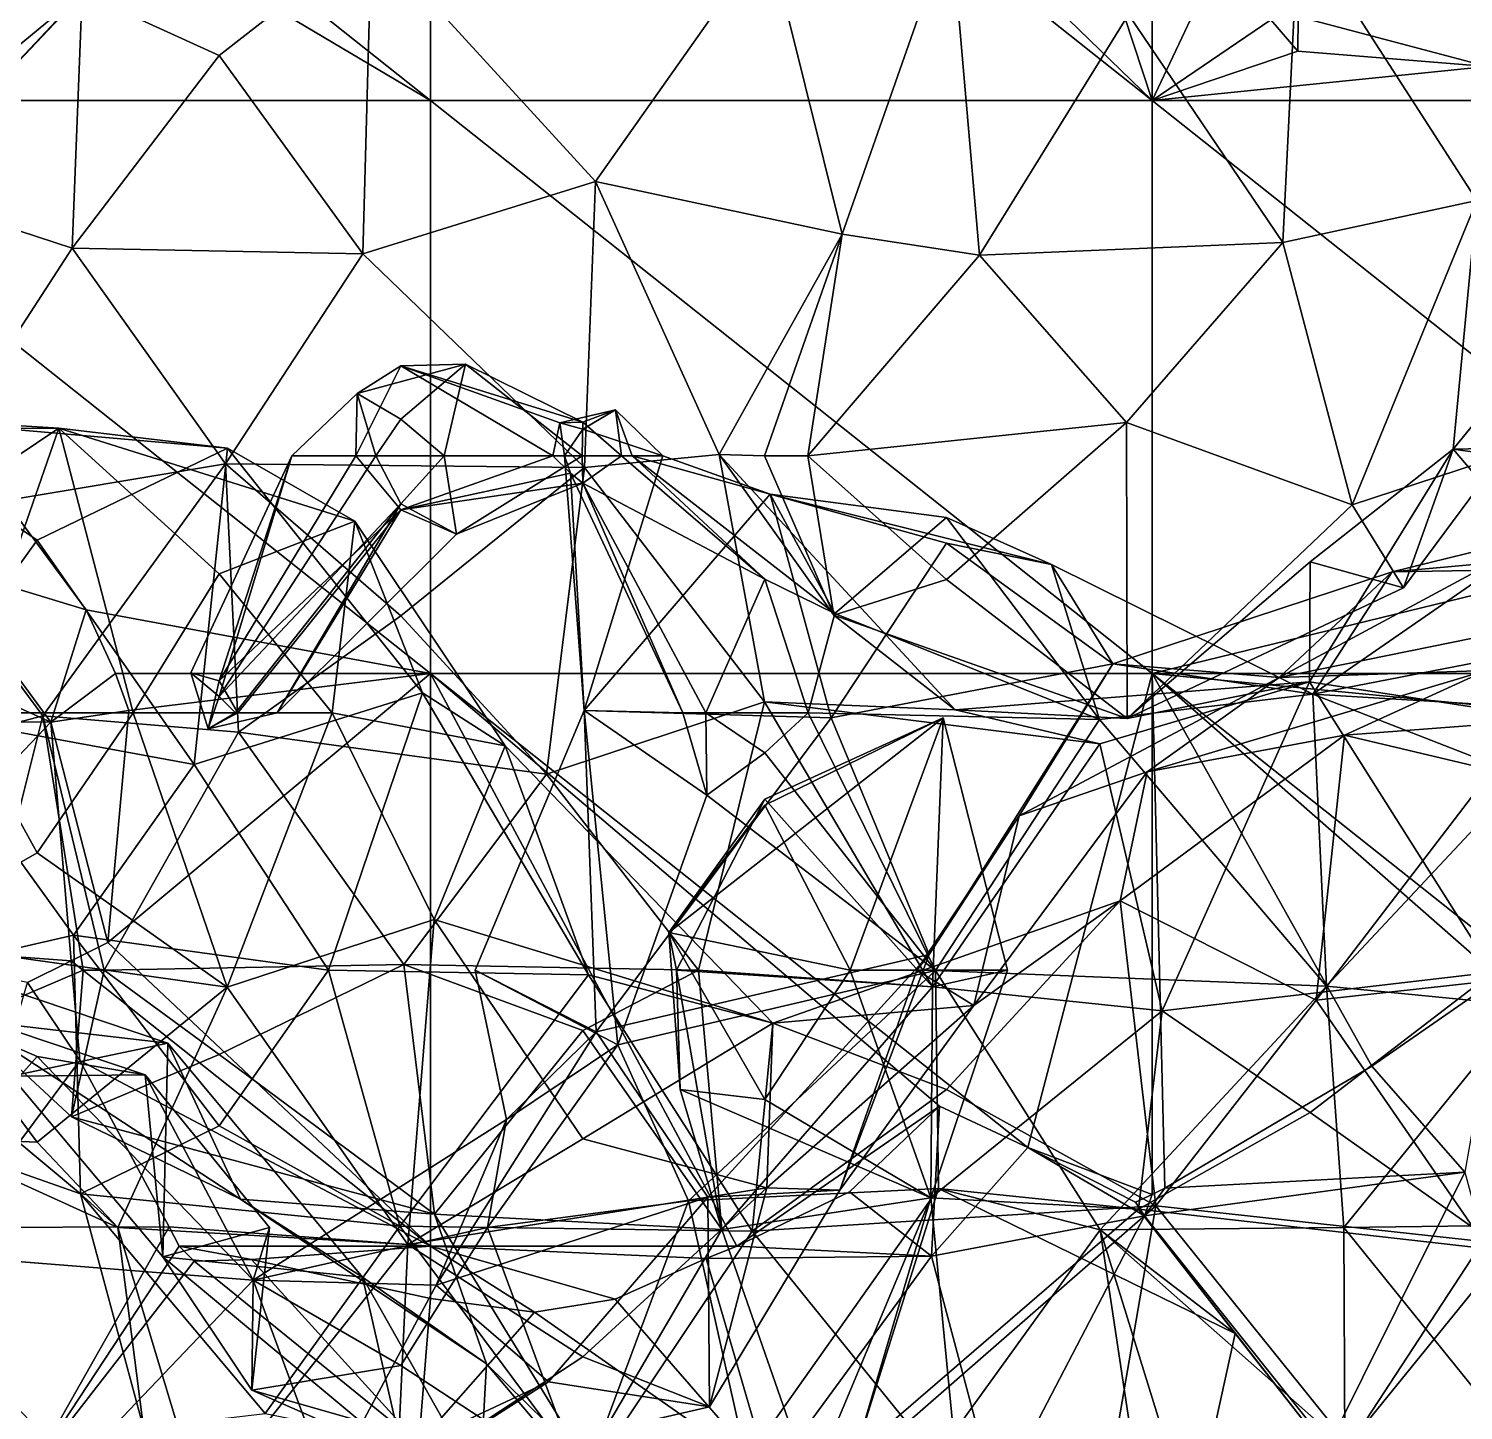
# Model space of a CAD drawing. Extents: x 290034 to 295698, y 4553723 to 4561693.
# Drawn here: x 294342.2 to 294441.6, y 4559179.3 to 4559275 of the extents above; entities that cross this region are included whole.
import ezdxf

# ---------------------------------------------------------------- set-up
doc = ezdxf.new("R2010")
doc.units = 0
doc.layers.add('Au_ppm_Pref_-_0_2', color=7, linetype='CONTINUOUS')

msp = doc.modelspace()

# ---------------------------------------------------------------- linework, layer by layer
at = {"layer": 'Au_ppm_Pref_-_0_2'}
for points in [[(294370, 4559270.076, 1910.034), (294321.183, 4559298.996, 1902.363), (294320, 4559309.761, 1900.614)], [(294320, 4559309.761, 1900.614), (294370, 4559309.761, 1903.703), (294370, 4559270.076, 1910.034)], [(294420, 4559270.076, 1912.548), (294370, 4559309.761, 1903.703), (294397.567, 4559291.796, 1907.949)], [(294420, 4559270.076, 1912.548), (294370, 4559270.076, 1910.034), (294370, 4559309.761, 1903.703)], [(294370, 4559270.076, 1910.034), (294320, 4559270.076, 1906.777), (294321.183, 4559298.996, 1902.363)], [(294420, 4559270.076, 1912.548), (294397.567, 4559291.796, 1907.949), (294414.856, 4559285.724, 1909.774)], [(294420, 4559280.355, 1910.891), (294420, 4559270.076, 1912.548), (294414.856, 4559285.724, 1909.774)], [(294352.452, 4559284.399, 1889.186), (294334.952, 4559265.932, 1888.705), (294345.868, 4559277.519, 1893.17)], [(294352.452, 4559284.399, 1889.186), (294341.497, 4559281.879, 1883.007), (294334.952, 4559265.932, 1888.705)], [(294406.061, 4559282.289, 1888.69), (294393.396, 4559281.42, 1894.689), (294398.521, 4559260.797, 1889.058)], [(294406.061, 4559282.289, 1888.69), (294398.521, 4559260.797, 1889.058), (294408.037, 4559259.348, 1885.154)], [(294406.061, 4559282.289, 1888.69), (294408.037, 4559259.348, 1885.154), (294418.351, 4559276.016, 1884.46)], [(294418.351, 4559276.016, 1884.46), (294429.065, 4559260.237, 1884.669), (294430.151, 4559282.32, 1888.965)], [(294442.505, 4559263.15, 1888.873), (294430.151, 4559282.32, 1888.965), (294429.065, 4559260.237, 1884.669)], [(294430.151, 4559282.32, 1888.965), (294442.505, 4559263.15, 1888.873), (294451.116, 4559281.098, 1891.078)], [(294365.917, 4559281.426, 1895.538), (294345.868, 4559277.519, 1893.17), (294355.355, 4559273.191, 1897.948)], [(294365.917, 4559281.426, 1895.538), (294355.355, 4559273.191, 1897.948), (294365.317, 4559259.448, 1898.063)], [(294365.917, 4559281.426, 1895.538), (294365.317, 4559259.448, 1898.063), (294381.423, 4559264.458, 1895.992)], [(294365.917, 4559281.426, 1895.538), (294381.423, 4559264.458, 1895.992), (294393.396, 4559281.42, 1894.689)], [(294393.396, 4559281.42, 1894.689), (294381.423, 4559264.458, 1895.992), (294398.521, 4559260.797, 1889.058)], [(294423.284, 4559277.002, 1911.581), (294420, 4559270.076, 1912.548), (294420, 4559280.355, 1910.891)], [(294443.218, 4559272.427, 1913.228), (294430.127, 4559275.884, 1911.22), (294441.818, 4559279.929, 1906.026)], [(294330.328, 4559264.684, 1895.223), (294345.164, 4559259.848, 1898.304), (294345.868, 4559277.519, 1893.17)], [(294330.328, 4559264.684, 1895.223), (294345.868, 4559277.519, 1893.17), (294334.952, 4559265.932, 1888.705)], [(294345.868, 4559277.519, 1893.17), (294345.164, 4559259.848, 1898.304), (294355.355, 4559273.191, 1897.948)], [(294428.225, 4559275.657, 1912.024), (294420, 4559270.076, 1912.548), (294423.284, 4559277.002, 1911.581)], [(294408.037, 4559259.348, 1885.154), (294429.065, 4559260.237, 1884.669), (294418.351, 4559276.016, 1884.46)], [(294430.127, 4559275.884, 1911.22), (294430.087, 4559273.486, 1912.458), (294428.225, 4559275.657, 1912.024)], [(294430.087, 4559273.486, 1912.458), (294430.127, 4559275.884, 1911.22), (294443.218, 4559272.427, 1913.228)], [(294430.087, 4559273.486, 1912.458), (294420, 4559270.076, 1912.548), (294428.225, 4559275.657, 1912.024)], [(294365.317, 4559259.448, 1898.063), (294355.355, 4559273.191, 1897.948), (294345.164, 4559259.848, 1898.304)], [(294443.218, 4559272.427, 1913.228), (294420, 4559270.076, 1912.548), (294430.087, 4559273.486, 1912.458)], [(294449.744, 4559270.076, 1913.905), (294420, 4559270.076, 1912.548), (294443.218, 4559272.427, 1913.228)], [(294320, 4559270.076, 1906.777), (294346.135, 4559234.786, 1913.143), (294335.629, 4559237.979, 1912.128)], [(294370, 4559230.391, 1915.047), (294346.135, 4559234.786, 1913.143), (294320, 4559270.076, 1906.777)], [(294320, 4559270.076, 1906.777), (294370, 4559270.076, 1910.034), (294370, 4559230.391, 1915.047)], [(294370, 4559270.076, 1910.034), (294420, 4559270.076, 1912.548), (294420, 4559230.391, 1917.913)], [(294420, 4559230.391, 1917.913), (294370, 4559230.391, 1915.047), (294370, 4559270.076, 1910.034)], [(294458.271, 4559239.7, 1918.358), (294420, 4559230.391, 1917.913), (294420, 4559270.076, 1912.548)], [(294449.744, 4559270.076, 1913.905), (294458.271, 4559239.7, 1918.358), (294420, 4559270.076, 1912.548)], [(294330.328, 4559264.684, 1895.223), (294333.01, 4559241.089, 1897.781), (294345.164, 4559259.848, 1898.304)], [(294381.423, 4559264.458, 1895.992), (294365.317, 4559259.448, 1898.063), (294380.677, 4559244.646, 1900.288)], [(294389.998, 4559245.545, 1893.348), (294381.423, 4559264.458, 1895.992), (294380.677, 4559244.646, 1900.288)], [(294381.423, 4559264.458, 1895.992), (294389.998, 4559245.545, 1893.348), (294398.521, 4559260.797, 1889.058)], [(294455.611, 4559246.234, 1900.976), (294455.704, 4559264.083, 1895.192), (294440.848, 4559245.914, 1895.075)], [(294442.505, 4559263.15, 1888.873), (294440.848, 4559245.914, 1895.075), (294455.704, 4559264.083, 1895.192)], [(294429.065, 4559260.237, 1884.669), (294433.859, 4559242.064, 1886.201), (294442.505, 4559263.15, 1888.873)], [(294444.207, 4559245.462, 1888.705), (294442.505, 4559263.15, 1888.873), (294433.859, 4559242.064, 1886.201)], [(294442.505, 4559263.15, 1888.873), (294444.207, 4559245.462, 1888.705), (294440.848, 4559245.914, 1895.075)], [(294393.149, 4559245.462, 1888.705), (294398.521, 4559260.797, 1889.058), (294389.998, 4559245.545, 1893.348)], [(294393.149, 4559245.462, 1888.705), (294396.151, 4559245.462, 1884.179), (294398.521, 4559260.797, 1889.058)], [(294408.037, 4559259.348, 1885.154), (294398.521, 4559260.797, 1889.058), (294396.151, 4559245.462, 1884.179)], [(294408.037, 4559259.348, 1885.154), (294418.212, 4559247.77, 1885.325), (294429.065, 4559260.237, 1884.669)], [(294418.212, 4559247.77, 1885.325), (294433.859, 4559242.064, 1886.201), (294429.065, 4559260.237, 1884.669)], [(294355.797, 4559244.908, 1899.913), (294345.164, 4559259.848, 1898.304), (294333.01, 4559241.089, 1897.781)], [(294365.317, 4559259.448, 1898.063), (294345.164, 4559259.848, 1898.304), (294355.797, 4559244.908, 1899.913)], [(294380.677, 4559244.646, 1900.288), (294365.317, 4559259.448, 1898.063), (294355.797, 4559244.908, 1899.913)], [(294408.037, 4559259.348, 1885.154), (294396.151, 4559245.462, 1884.179), (294418.212, 4559247.77, 1885.325)], [(294364.912, 4559249.764, 1882.766), (294364.828, 4559245.462, 1881.293), (294367.954, 4559251.691, 1880.69)], [(294367.954, 4559251.691, 1880.69), (294364.828, 4559245.462, 1881.293), (294378.484, 4559245.462, 1876.827)], [(294372.431, 4559251.793, 1882.766), (294367.954, 4559247.983, 1883.606), (294364.912, 4559249.764, 1882.766)], [(294372.431, 4559251.793, 1882.766), (294364.912, 4559249.764, 1882.766), (294367.954, 4559251.691, 1880.69)], [(294370.938, 4559245.462, 1884.173), (294367.954, 4559247.983, 1883.606), (294372.431, 4559251.793, 1882.766)], [(294380.553, 4559247.779, 1877.599), (294372.431, 4559251.793, 1882.766), (294367.954, 4559251.691, 1880.69)], [(294380.553, 4559247.779, 1877.599), (294367.954, 4559251.691, 1880.69), (294378.95, 4559247.729, 1876.827)], [(294367.954, 4559251.691, 1880.69), (294378.484, 4559245.462, 1876.827), (294378.95, 4559247.729, 1876.827)], [(294370.938, 4559245.462, 1884.173), (294372.431, 4559251.793, 1882.766), (294380.51, 4559245.462, 1882.766)], [(294380.553, 4559247.779, 1877.599), (294380.51, 4559245.462, 1882.766), (294372.431, 4559251.793, 1882.766)], [(294360.385, 4559245.462, 1882.766), (294364.912, 4559249.764, 1882.766), (294366.222, 4559245.462, 1883.582)], [(294364.912, 4559249.764, 1882.766), (294360.385, 4559245.462, 1882.766), (294364.828, 4559245.462, 1881.293)], [(294364.912, 4559249.764, 1882.766), (294367.954, 4559247.983, 1883.606), (294366.222, 4559245.462, 1883.582)], [(294317.599, 4559247.173, 1847.39), (294330.049, 4559248.238, 1840.118), (294344.238, 4559247.382, 1847.504)], [(294334.123, 4559227.644, 1837.121), (294342.756, 4559239.603, 1837.204), (294330.049, 4559248.238, 1840.118)], [(294344.238, 4559247.382, 1847.504), (294330.049, 4559248.238, 1840.118), (294355.933, 4559245.994, 1841.019)], [(294342.756, 4559239.603, 1837.204), (294355.933, 4559245.994, 1841.019), (294330.049, 4559248.238, 1840.118)], [(294380.553, 4559247.779, 1877.599), (294378.95, 4559247.729, 1876.827), (294382.808, 4559248.651, 1876.827)], [(294382.808, 4559248.651, 1876.827), (294378.95, 4559247.729, 1876.827), (294380.553, 4559247.307, 1876.212)], [(294386.106, 4559245.462, 1874.209), (294382.808, 4559248.651, 1876.827), (294380.553, 4559247.307, 1876.212)], [(294380.553, 4559247.779, 1877.599), (294382.808, 4559248.651, 1876.827), (294383.227, 4559245.462, 1878.087)], [(294386.106, 4559245.462, 1874.209), (294383.973, 4559245.462, 1876.827), (294382.808, 4559248.651, 1876.827)], [(294382.808, 4559248.651, 1876.827), (294383.973, 4559245.462, 1876.827), (294383.227, 4559245.462, 1878.087)], [(294330.156, 4559237.939, 1850.562), (294317.599, 4559247.173, 1847.39), (294344.238, 4559247.382, 1847.504)], [(294337.38, 4559227.644, 1850.535), (294330.156, 4559237.939, 1850.562), (294344.238, 4559247.382, 1847.504)], [(294337.38, 4559227.644, 1850.535), (294344.238, 4559247.382, 1847.504), (294349.408, 4559227.644, 1849.934)], [(294349.408, 4559227.644, 1849.934), (294344.238, 4559247.382, 1847.504), (294355.355, 4559237.282, 1850.343)], [(294355.355, 4559237.282, 1850.343), (294344.238, 4559247.382, 1847.504), (294364.748, 4559240.928, 1847.13)], [(294344.238, 4559247.382, 1847.504), (294355.933, 4559245.994, 1841.019), (294364.748, 4559240.928, 1847.13)], [(294370.938, 4559245.462, 1884.173), (294366.222, 4559245.462, 1883.582), (294367.954, 4559247.983, 1883.606)], [(294378.95, 4559247.729, 1876.827), (294378.484, 4559245.462, 1876.827), (294379.293, 4559245.462, 1876.233)], [(294378.95, 4559247.729, 1876.827), (294379.293, 4559245.462, 1876.233), (294380.553, 4559247.307, 1876.212)], [(294386.106, 4559245.462, 1874.209), (294380.553, 4559247.307, 1876.212), (294379.293, 4559245.462, 1876.233)], [(294380.553, 4559247.779, 1877.599), (294383.227, 4559245.462, 1878.087), (294380.51, 4559245.462, 1882.766)], [(294418.212, 4559247.77, 1885.325), (294396.151, 4559245.462, 1884.179), (294405.752, 4559236.881, 1885.845)], [(294418.212, 4559247.77, 1885.325), (294405.752, 4559236.881, 1885.845), (294418.259, 4559227.271, 1888.667)], [(294433.859, 4559242.064, 1886.201), (294418.212, 4559247.77, 1885.325), (294418.259, 4559227.271, 1888.667)], [(294455.611, 4559246.234, 1900.976), (294440.848, 4559245.914, 1895.075), (294458.153, 4559225.611, 1895.367)], [(294342.756, 4559239.603, 1837.204), (294353.618, 4559224.08, 1837.258), (294355.933, 4559245.994, 1841.019)], [(294355.355, 4559228.792, 1883.149), (294353.383, 4559230.433, 1882.766), (294360.385, 4559245.462, 1882.766)], [(294355.355, 4559229.868, 1882.025), (294360.385, 4559245.462, 1882.766), (294353.383, 4559230.433, 1882.766)], [(294353.618, 4559224.08, 1837.258), (294369.436, 4559229.05, 1840.466), (294355.933, 4559245.994, 1841.019)], [(294355.355, 4559228.792, 1883.149), (294366.222, 4559245.462, 1883.582), (294367.954, 4559242.13, 1883.877)], [(294355.355, 4559228.792, 1883.149), (294360.385, 4559245.462, 1882.766), (294366.222, 4559245.462, 1883.582)], [(294355.355, 4559229.868, 1882.025), (294367.954, 4559241.709, 1881.515), (294364.828, 4559245.462, 1881.293)], [(294355.355, 4559229.868, 1882.025), (294364.828, 4559245.462, 1881.293), (294360.385, 4559245.462, 1882.766)], [(294369.436, 4559229.05, 1840.466), (294364.748, 4559240.928, 1847.13), (294355.933, 4559245.994, 1841.019)], [(294367.954, 4559241.709, 1881.515), (294378.484, 4559245.462, 1876.827), (294364.828, 4559245.462, 1881.293)], [(294370.938, 4559245.462, 1884.173), (294367.954, 4559242.13, 1883.877), (294366.222, 4559245.462, 1883.582)], [(294370.938, 4559245.462, 1884.173), (294371.803, 4559240.019, 1882.766), (294367.954, 4559242.13, 1883.877)], [(294367.954, 4559241.709, 1881.515), (294379.703, 4559244.26, 1876.827), (294378.484, 4559245.462, 1876.827)], [(294370.938, 4559245.462, 1884.173), (294380.51, 4559245.462, 1882.766), (294371.803, 4559240.019, 1882.766)], [(294380.51, 4559245.462, 1882.766), (294380.553, 4559243.563, 1877.46), (294371.803, 4559240.019, 1882.766)], [(294378.484, 4559245.462, 1876.827), (294379.703, 4559244.26, 1876.827), (294379.293, 4559245.462, 1876.233)], [(294386.106, 4559245.462, 1874.209), (294379.293, 4559245.462, 1876.233), (294380.637, 4559227.813, 1870.86)], [(294379.703, 4559244.26, 1876.827), (294380.637, 4559227.813, 1870.86), (294379.293, 4559245.462, 1876.233)], [(294380.51, 4559245.462, 1882.766), (294383.227, 4559245.462, 1878.087), (294380.553, 4559243.563, 1877.46)], [(294393.153, 4559236.902, 1879.913), (294380.553, 4559243.563, 1877.46), (294383.227, 4559245.462, 1878.087)], [(294380.637, 4559227.813, 1870.86), (294393.527, 4559242.793, 1871.601), (294386.106, 4559245.462, 1874.209)], [(294393.13, 4559228.427, 1901.177), (294389.998, 4559245.545, 1893.348), (294380.677, 4559244.646, 1900.288)], [(294393.153, 4559236.902, 1879.913), (294383.227, 4559245.462, 1878.087), (294383.973, 4559245.462, 1876.827)], [(294393.527, 4559242.793, 1871.601), (294398.025, 4559234.535, 1876.827), (294383.973, 4559245.462, 1876.827)], [(294393.527, 4559242.793, 1871.601), (294383.973, 4559245.462, 1876.827), (294386.106, 4559245.462, 1874.209)], [(294393.153, 4559236.902, 1879.913), (294383.973, 4559245.462, 1876.827), (294398.025, 4559234.535, 1876.827)], [(294393.149, 4559245.462, 1888.705), (294389.998, 4559245.545, 1893.348), (294397.943, 4559234.418, 1888.705)], [(294406.345, 4559227.858, 1894.524), (294389.998, 4559245.545, 1893.348), (294393.13, 4559228.427, 1901.177)], [(294397.943, 4559234.418, 1888.705), (294389.998, 4559245.545, 1893.348), (294406.345, 4559227.858, 1894.524)], [(294393.149, 4559245.462, 1888.705), (294397.943, 4559234.418, 1888.705), (294396.151, 4559245.462, 1884.179)], [(294397.943, 4559234.418, 1888.705), (294405.752, 4559236.881, 1885.845), (294396.151, 4559245.462, 1884.179)], [(294440.848, 4559245.914, 1895.075), (294430.95, 4559238.103, 1891.158), (294430.896, 4559229.791, 1896.624)], [(294430.896, 4559229.791, 1896.624), (294458.153, 4559225.611, 1895.367), (294440.848, 4559245.914, 1895.075)], [(294437.42, 4559236.312, 1888.705), (294430.95, 4559238.103, 1891.158), (294440.848, 4559245.914, 1895.075)], [(294437.42, 4559236.312, 1888.705), (294444.207, 4559245.462, 1888.705), (294433.859, 4559242.064, 1886.201)], [(294444.207, 4559245.462, 1888.705), (294437.42, 4559236.312, 1888.705), (294440.848, 4559245.914, 1895.075)], [(294355.797, 4559244.908, 1899.913), (294333.01, 4559241.089, 1897.781), (294343.139, 4559227.459, 1900.322)], [(294343.139, 4559227.459, 1900.322), (294356.705, 4559226.317, 1905.445), (294355.797, 4559244.908, 1899.913)], [(294355.797, 4559244.908, 1899.913), (294356.705, 4559226.317, 1905.445), (294367.954, 4559234.366, 1902.825)], [(294355.797, 4559244.908, 1899.913), (294367.954, 4559234.366, 1902.825), (294380.677, 4559244.646, 1900.288)], [(294380.677, 4559244.646, 1900.288), (294367.954, 4559234.366, 1902.825), (294378.038, 4559223.407, 1903.925)], [(294367.954, 4559241.709, 1881.515), (294380.553, 4559243.563, 1877.46), (294379.703, 4559244.26, 1876.827)], [(294378.038, 4559223.407, 1903.925), (294393.13, 4559228.427, 1901.177), (294380.677, 4559244.646, 1900.288)], [(294380.553, 4559243.563, 1877.46), (294387.479, 4559227.644, 1876.827), (294379.703, 4559244.26, 1876.827)], [(294387.479, 4559227.644, 1876.827), (294380.637, 4559227.813, 1870.86), (294379.703, 4559244.26, 1876.827)], [(294367.954, 4559241.709, 1881.515), (294371.803, 4559240.019, 1882.766), (294380.553, 4559243.563, 1877.46)], [(294393.153, 4559236.902, 1879.913), (294389.072, 4559227.644, 1878.75), (294380.553, 4559243.563, 1877.46)], [(294380.553, 4559243.563, 1877.46), (294389.072, 4559227.644, 1878.75), (294387.479, 4559227.644, 1876.827)], [(294355.355, 4559228.792, 1883.149), (294367.954, 4559242.13, 1883.877), (294356.494, 4559227.644, 1883.303)], [(294359.38, 4559227.644, 1882.766), (294356.494, 4559227.644, 1883.303), (294367.954, 4559242.13, 1883.877)], [(294359.38, 4559227.644, 1882.766), (294367.954, 4559242.13, 1883.877), (294371.803, 4559240.019, 1882.766)], [(294393.527, 4559242.793, 1871.601), (294380.637, 4559227.813, 1870.86), (294397.76, 4559227.299, 1865.405)], [(294393.527, 4559242.793, 1871.601), (294405.752, 4559241.175, 1875.398), (294398.025, 4559234.535, 1876.827)], [(294393.527, 4559242.793, 1871.601), (294413.022, 4559237.926, 1870.887), (294405.752, 4559241.175, 1875.398)], [(294393.527, 4559242.793, 1871.601), (294397.76, 4559227.299, 1865.405), (294405.752, 4559239.409, 1866.965)], [(294393.527, 4559242.793, 1871.601), (294405.752, 4559239.409, 1866.965), (294413.022, 4559237.926, 1870.887)], [(294433.859, 4559242.064, 1886.201), (294418.259, 4559227.271, 1888.667), (294437.42, 4559236.312, 1888.705)], [(294343.139, 4559227.459, 1900.322), (294333.01, 4559241.089, 1897.781), (294326.854, 4559223.167, 1895.844)], [(294355.355, 4559229.868, 1882.025), (294356.658, 4559227.644, 1882.152), (294367.954, 4559241.709, 1881.515)], [(294359.38, 4559227.644, 1882.766), (294367.954, 4559241.709, 1881.515), (294356.658, 4559227.644, 1882.152)], [(294359.38, 4559227.644, 1882.766), (294371.803, 4559240.019, 1882.766), (294367.954, 4559241.709, 1881.515)], [(294416.353, 4559227.197, 1875.711), (294398.025, 4559234.535, 1876.827), (294405.752, 4559241.175, 1875.398)], [(294405.752, 4559241.175, 1875.398), (294413.022, 4559237.926, 1870.887), (294416.353, 4559227.197, 1875.711)], [(294443.549, 4559237.528, 1868.243), (294436.636, 4559237.422, 1864.948), (294453.375, 4559241.54, 1864.948)], [(294453.375, 4559241.54, 1864.948), (294436.636, 4559237.422, 1864.948), (294443.549, 4559238.039, 1861.483)], [(294355.355, 4559237.282, 1850.343), (294364.748, 4559240.928, 1847.13), (294363.175, 4559227.644, 1850.816)], [(294364.748, 4559240.928, 1847.13), (294375.172, 4559225.361, 1846.143), (294363.175, 4559227.644, 1850.816)], [(294364.748, 4559240.928, 1847.13), (294369.436, 4559229.05, 1840.466), (294375.172, 4559225.361, 1846.143)], [(294334.123, 4559227.644, 1837.121), (294353.618, 4559224.08, 1837.258), (294342.756, 4559239.603, 1837.204)], [(294397.76, 4559227.299, 1865.405), (294417.267, 4559231.049, 1864.658), (294405.752, 4559239.409, 1866.965)], [(294413.022, 4559237.926, 1870.887), (294405.752, 4559239.409, 1866.965), (294417.267, 4559231.049, 1864.658)], [(294458.271, 4559239.7, 1918.358), (294450.72, 4559230.391, 1919.281), (294420, 4559230.391, 1917.913)], [(294430.95, 4559238.103, 1891.158), (294418.259, 4559227.271, 1888.667), (294430.896, 4559229.791, 1896.624)], [(294430.95, 4559238.103, 1891.158), (294437.42, 4559236.312, 1888.705), (294418.259, 4559227.271, 1888.667)], [(294343.703, 4559227.009, 1911.62), (294323.973, 4559235.905, 1911.791), (294335.629, 4559237.979, 1912.128)], [(294343.703, 4559227.009, 1911.62), (294335.629, 4559237.979, 1912.128), (294346.135, 4559234.786, 1913.143)], [(294349.408, 4559227.644, 1849.934), (294355.355, 4559237.282, 1850.343), (294363.175, 4559227.644, 1850.816)], [(294416.353, 4559227.197, 1875.711), (294413.022, 4559237.926, 1870.887), (294431.124, 4559228.951, 1871.221)], [(294431.124, 4559228.951, 1871.221), (294413.022, 4559237.926, 1870.887), (294417.267, 4559231.049, 1864.658)], [(294431.124, 4559228.951, 1871.221), (294417.267, 4559231.049, 1864.658), (294436.636, 4559237.422, 1864.948)], [(294417.267, 4559231.049, 1864.658), (294428.809, 4559230.097, 1858.506), (294436.636, 4559237.422, 1864.948)], [(294436.636, 4559237.422, 1864.948), (294428.809, 4559230.097, 1858.506), (294443.549, 4559238.039, 1861.483)], [(294443.549, 4559238.039, 1861.483), (294428.809, 4559230.097, 1858.506), (294451.194, 4559234.651, 1859.009)], [(294443.549, 4559237.528, 1868.243), (294431.124, 4559228.951, 1871.221), (294436.636, 4559237.422, 1864.948)], [(294431.124, 4559228.951, 1871.221), (294443.549, 4559237.528, 1868.243), (294452.325, 4559233.051, 1870.887)], [(294393.153, 4559236.902, 1879.913), (294396.161, 4559227.644, 1878.245), (294389.072, 4559227.644, 1878.75)], [(294393.153, 4559236.902, 1879.913), (294398.025, 4559234.535, 1876.827), (294396.161, 4559227.644, 1878.245)], [(294405.752, 4559236.881, 1885.845), (294397.943, 4559234.418, 1888.705), (294418.259, 4559227.271, 1888.667)], [(294343.703, 4559227.009, 1911.62), (294318.37, 4559227.267, 1911.173), (294323.973, 4559235.905, 1911.791)], [(294348.18, 4559230.391, 1913.871), (294343.703, 4559227.009, 1911.62), (294346.135, 4559234.786, 1913.143)], [(294370, 4559230.391, 1915.047), (294348.18, 4559230.391, 1913.871), (294346.135, 4559234.786, 1913.143)], [(294378.038, 4559223.407, 1903.925), (294367.954, 4559234.366, 1902.825), (294356.705, 4559226.317, 1905.445)], [(294398.025, 4559234.535, 1876.827), (294416.353, 4559227.197, 1875.711), (294396.161, 4559227.644, 1878.245)], [(294418.259, 4559227.271, 1888.667), (294397.943, 4559234.418, 1888.705), (294406.345, 4559227.858, 1894.524)], [(294428.809, 4559230.097, 1858.506), (294443.146, 4559230.592, 1852.88), (294451.194, 4559234.651, 1859.009)], [(294452.325, 4559233.051, 1870.887), (294452.651, 4559227.644, 1872.536), (294431.124, 4559228.951, 1871.221)], [(294349.097, 4559227.82, 1914.167), (294343.703, 4559227.009, 1911.62), (294348.18, 4559230.391, 1913.871)], [(294370, 4559230.391, 1915.047), (294370, 4559190.706, 1918.849), (294347.653, 4559211.756, 1915.628)], [(294370, 4559230.391, 1915.047), (294347.653, 4559211.756, 1915.628), (294349.097, 4559227.82, 1914.167)], [(294370, 4559230.391, 1915.047), (294349.097, 4559227.82, 1914.167), (294348.18, 4559230.391, 1913.871)], [(294353.383, 4559230.433, 1882.766), (294355.355, 4559228.792, 1883.149), (294354.585, 4559226.551, 1882.776)], [(294353.383, 4559230.433, 1882.766), (294354.585, 4559226.551, 1882.776), (294355.355, 4559229.868, 1882.025)], [(294405.272, 4559200.407, 1920.67), (294370, 4559230.391, 1915.047), (294411.383, 4559197.545, 1921.421)], [(294391.218, 4559190.706, 1920.504), (294370, 4559230.391, 1915.047), (294405.272, 4559200.407, 1920.67)], [(294370, 4559190.706, 1918.849), (294370, 4559230.391, 1915.047), (294391.218, 4559190.706, 1920.504)], [(294411.383, 4559197.545, 1921.421), (294370, 4559230.391, 1915.047), (294420, 4559230.391, 1917.913)], [(294397.76, 4559227.299, 1865.405), (294404.552, 4559210.912, 1864.749), (294417.267, 4559231.049, 1864.658)], [(294404.552, 4559210.912, 1864.749), (294410.784, 4559220.528, 1859.009), (294417.267, 4559231.049, 1864.658)], [(294417.267, 4559231.049, 1864.658), (294410.784, 4559220.528, 1859.009), (294428.809, 4559230.097, 1858.506)], [(294420, 4559194.288, 1922.312), (294411.383, 4559197.545, 1921.421), (294420, 4559230.391, 1917.913)], [(294443.146, 4559230.592, 1852.88), (294428.809, 4559230.097, 1858.506), (294419.646, 4559223.572, 1853.816)], [(294433.318, 4559226.12, 1848.098), (294443.146, 4559230.592, 1852.88), (294419.646, 4559223.572, 1853.816)], [(294420.868, 4559194.733, 1922.313), (294420, 4559194.288, 1922.312), (294420, 4559230.391, 1917.913)], [(294435.217, 4559203.18, 1922.198), (294420.868, 4559194.733, 1922.313), (294420, 4559230.391, 1917.913)], [(294444.035, 4559209.297, 1922.015), (294435.217, 4559203.18, 1922.198), (294420, 4559230.391, 1917.913)], [(294445.426, 4559210.21, 1921.993), (294444.035, 4559209.297, 1922.015), (294420, 4559230.391, 1917.913)], [(294450.72, 4559230.391, 1919.281), (294446.747, 4559227.784, 1919.485), (294420, 4559230.391, 1917.913)], [(294446.747, 4559227.784, 1919.485), (294445.426, 4559210.21, 1921.993), (294420, 4559230.391, 1917.913)], [(294443.146, 4559230.592, 1852.88), (294433.318, 4559226.12, 1848.098), (294453.667, 4559227.644, 1847.13)], [(294355.355, 4559229.868, 1882.025), (294354.585, 4559226.551, 1882.776), (294356.658, 4559227.644, 1882.152)], [(294430.896, 4559229.791, 1896.624), (294418.259, 4559227.271, 1888.667), (294406.345, 4559227.858, 1894.524)], [(294406.345, 4559227.858, 1894.524), (294416.38, 4559225.518, 1900.049), (294430.896, 4559229.791, 1896.624)], [(294410.784, 4559220.528, 1859.009), (294419.646, 4559223.572, 1853.816), (294428.809, 4559230.097, 1858.506)], [(294420.697, 4559207.015, 1895.29), (294430.896, 4559229.791, 1896.624), (294416.38, 4559225.518, 1900.049)], [(294420.697, 4559207.015, 1895.29), (294443.62, 4559209.695, 1894.706), (294430.896, 4559229.791, 1896.624)], [(294430.896, 4559229.791, 1896.624), (294443.62, 4559209.695, 1894.706), (294458.153, 4559225.611, 1895.367)], [(294353.618, 4559224.08, 1837.258), (294362.941, 4559209.826, 1837.615), (294369.436, 4559229.05, 1840.466)], [(294356.494, 4559227.644, 1883.303), (294354.585, 4559226.551, 1882.776), (294355.355, 4559228.792, 1883.149)], [(294362.941, 4559209.826, 1837.615), (294380.936, 4559209.515, 1841.205), (294369.436, 4559229.05, 1840.466)], [(294375.172, 4559225.361, 1846.143), (294369.436, 4559229.05, 1840.466), (294380.936, 4559209.515, 1841.205)], [(294393.13, 4559228.427, 1901.177), (294378.038, 4559223.407, 1903.925), (294388.578, 4559209.826, 1904.367)], [(294393.13, 4559228.427, 1901.177), (294388.578, 4559209.826, 1904.367), (294404.779, 4559208.683, 1901.015)], [(294406.345, 4559227.858, 1894.524), (294393.13, 4559228.427, 1901.177), (294416.38, 4559225.518, 1900.049)], [(294393.13, 4559228.427, 1901.177), (294404.779, 4559208.683, 1901.015), (294416.38, 4559225.518, 1900.049)], [(294431.124, 4559228.951, 1871.221), (294432.077, 4559208.723, 1876.199), (294416.353, 4559227.197, 1875.711)], [(294432.077, 4559208.723, 1876.199), (294431.124, 4559228.951, 1871.221), (294445.709, 4559223.259, 1876.383)], [(294452.651, 4559227.644, 1872.536), (294445.709, 4559223.259, 1876.383), (294431.124, 4559228.951, 1871.221)], [(294329.042, 4559211.664, 1913.385), (294318.37, 4559227.267, 1911.173), (294343.703, 4559227.009, 1911.62)], [(294337.853, 4559206.394, 1894.458), (294343.139, 4559227.459, 1900.322), (294326.854, 4559223.167, 1895.844)], [(294334.123, 4559227.644, 1837.121), (294328.792, 4559208.472, 1840.297), (294345.257, 4559212.259, 1837.241)], [(294332.292, 4559211.984, 1851.343), (294337.38, 4559227.644, 1850.535), (294342.756, 4559217.95, 1849.838)], [(294334.123, 4559227.644, 1837.121), (294345.257, 4559212.259, 1837.241), (294353.618, 4559224.08, 1837.258)], [(294337.38, 4559227.644, 1850.535), (294349.408, 4559227.644, 1849.934), (294342.756, 4559217.95, 1849.838)], [(294345.926, 4559209.826, 1900.584), (294343.139, 4559227.459, 1900.322), (294337.853, 4559206.394, 1894.458)], [(294342.756, 4559217.95, 1849.838), (294349.408, 4559227.644, 1849.934), (294355.913, 4559208.646, 1851.163)], [(294343.139, 4559227.459, 1900.322), (294345.926, 4559209.826, 1900.584), (294347.386, 4559209.826, 1904.341)], [(294343.139, 4559227.459, 1900.322), (294347.386, 4559209.826, 1904.341), (294356.705, 4559226.317, 1905.445)], [(294343.703, 4559227.009, 1911.62), (294349.097, 4559227.82, 1914.167), (294347.653, 4559211.756, 1915.628)], [(294349.408, 4559227.644, 1849.934), (294363.175, 4559227.644, 1850.816), (294355.913, 4559208.646, 1851.163)], [(294359.38, 4559227.644, 1882.766), (294354.585, 4559226.551, 1882.776), (294356.494, 4559227.644, 1883.303)], [(294354.585, 4559226.551, 1882.776), (294359.38, 4559227.644, 1882.766), (294356.658, 4559227.644, 1882.152)], [(294355.913, 4559208.646, 1851.163), (294363.175, 4559227.644, 1850.816), (294370.257, 4559213.342, 1849.388)], [(294370.257, 4559213.342, 1849.388), (294363.175, 4559227.644, 1850.816), (294375.172, 4559225.361, 1846.143)], [(294382.982, 4559204.659, 1875.807), (294373.101, 4559209.826, 1870.887), (294380.637, 4559227.813, 1870.86)], [(294373.101, 4559209.826, 1870.887), (294381.471, 4559205.568, 1866.8), (294380.637, 4559227.813, 1870.86)], [(294387.479, 4559227.644, 1876.827), (294389.135, 4559221.963, 1876.827), (294380.637, 4559227.813, 1870.86)], [(294389.135, 4559221.963, 1876.827), (294382.982, 4559204.659, 1875.807), (294380.637, 4559227.813, 1870.86)], [(294381.471, 4559205.568, 1866.8), (294397.76, 4559227.299, 1865.405), (294380.637, 4559227.813, 1870.86)], [(294397.76, 4559227.299, 1865.405), (294381.471, 4559205.568, 1866.8), (294404.552, 4559210.912, 1864.749)], [(294393.153, 4559221.263, 1890.832), (294405.521, 4559227.317, 1894.645), (294386.519, 4559212.43, 1893.8)], [(294386.519, 4559212.43, 1893.8), (294405.521, 4559227.317, 1894.645), (294393.153, 4559221.679, 1898.596)], [(294389.072, 4559227.644, 1878.75), (294389.135, 4559221.963, 1876.827), (294387.479, 4559227.644, 1876.827)], [(294389.072, 4559227.644, 1878.75), (294393.153, 4559224.878, 1877.749), (294389.135, 4559221.963, 1876.827)], [(294389.072, 4559227.644, 1878.75), (294396.161, 4559227.644, 1878.245), (294393.153, 4559224.878, 1877.749)], [(294404.992, 4559209.813, 1876.798), (294393.153, 4559224.878, 1877.749), (294396.161, 4559227.644, 1878.245)], [(294393.153, 4559221.263, 1890.832), (294399.069, 4559209.826, 1891.856), (294405.521, 4559227.317, 1894.645)], [(294405.521, 4559227.317, 1894.645), (294404.779, 4559208.683, 1901.015), (294393.153, 4559221.679, 1898.596)], [(294416.353, 4559227.197, 1875.711), (294404.992, 4559209.813, 1876.798), (294396.161, 4559227.644, 1878.245)], [(294405.521, 4559227.317, 1894.645), (294399.069, 4559209.826, 1891.856), (294409.97, 4559209.826, 1894.645)], [(294405.521, 4559227.317, 1894.645), (294409.97, 4559209.826, 1894.645), (294404.779, 4559208.683, 1901.015)], [(294404.992, 4559209.813, 1876.798), (294416.353, 4559227.197, 1875.711), (294432.077, 4559208.723, 1876.199)], [(294453.667, 4559227.644, 1847.13), (294433.318, 4559226.12, 1848.098), (294443.549, 4559223.68, 1842.512)], [(294329.042, 4559211.664, 1913.385), (294343.703, 4559227.009, 1911.62), (294345.093, 4559210.475, 1915.613)], [(294345.093, 4559210.475, 1915.613), (294343.703, 4559227.009, 1911.62), (294347.653, 4559211.756, 1915.628)], [(294368.149, 4559210.236, 1906.115), (294356.705, 4559226.317, 1905.445), (294347.386, 4559209.826, 1904.341)], [(294368.149, 4559210.236, 1906.115), (294378.038, 4559223.407, 1903.925), (294356.705, 4559226.317, 1905.445)], [(294375.172, 4559225.361, 1846.143), (294393.723, 4559206.161, 1847.716), (294370.257, 4559213.342, 1849.388)], [(294393.723, 4559206.161, 1847.716), (294375.172, 4559225.361, 1846.143), (294380.936, 4559209.515, 1841.205)], [(294420.697, 4559207.015, 1895.29), (294416.38, 4559225.518, 1900.049), (294404.779, 4559208.683, 1901.015)], [(294431.374, 4559207.747, 1841.945), (294433.318, 4559226.12, 1848.098), (294417.779, 4559214.628, 1846.582)], [(294433.318, 4559226.12, 1848.098), (294419.646, 4559223.572, 1853.816), (294417.779, 4559214.628, 1846.582)], [(294443.549, 4559223.68, 1842.512), (294433.318, 4559226.12, 1848.098), (294431.374, 4559207.747, 1841.945)], [(294404.992, 4559209.813, 1876.798), (294389.135, 4559221.963, 1876.827), (294393.153, 4559224.878, 1877.749)], [(294345.257, 4559212.259, 1837.241), (294362.941, 4559209.826, 1837.615), (294353.618, 4559224.08, 1837.258)], [(294388.578, 4559209.826, 1904.367), (294378.038, 4559223.407, 1903.925), (294368.149, 4559210.236, 1906.115)], [(294410.784, 4559220.528, 1859.009), (294407.637, 4559207.389, 1852.589), (294419.646, 4559223.572, 1853.816)], [(294407.637, 4559207.389, 1852.589), (294417.779, 4559214.628, 1846.582), (294419.646, 4559223.572, 1853.816)], [(294443.549, 4559223.68, 1842.512), (294431.374, 4559207.747, 1841.945), (294455.299, 4559210.381, 1840.938)], [(294432.077, 4559208.723, 1876.199), (294445.709, 4559223.259, 1876.383), (294445.782, 4559207.381, 1880.898)], [(294382.982, 4559204.659, 1875.807), (294389.135, 4559221.963, 1876.827), (294404.992, 4559209.813, 1876.798)], [(294386.519, 4559212.43, 1893.8), (294393.153, 4559221.679, 1898.596), (294387.051, 4559209.826, 1897.521)], [(294393.153, 4559221.263, 1890.832), (294386.519, 4559212.43, 1893.8), (294399.069, 4559209.826, 1891.856)], [(294393.153, 4559221.679, 1898.596), (294404.779, 4559208.683, 1901.015), (294387.051, 4559209.826, 1897.521)], [(294403.689, 4559209.826, 1859.009), (294410.784, 4559220.528, 1859.009), (294404.552, 4559210.912, 1864.749)], [(294403.689, 4559209.826, 1859.009), (294407.637, 4559207.389, 1852.589), (294410.784, 4559220.528, 1859.009)], [(294332.292, 4559211.984, 1851.343), (294342.756, 4559217.95, 1849.838), (294355.913, 4559208.646, 1851.163)], [(294393.723, 4559206.161, 1847.716), (294405.752, 4559201.565, 1843.944), (294417.779, 4559214.628, 1846.582)], [(294407.637, 4559207.389, 1852.589), (294393.723, 4559206.161, 1847.716), (294417.779, 4559214.628, 1846.582)], [(294417.779, 4559214.628, 1846.582), (294405.752, 4559201.565, 1843.944), (294420.252, 4559193.511, 1842.225)], [(294431.374, 4559207.747, 1841.945), (294417.779, 4559214.628, 1846.582), (294420.252, 4559193.511, 1842.225)], [(294355.913, 4559208.646, 1851.163), (294370.257, 4559213.342, 1849.388), (294368.432, 4559190.833, 1852.605)], [(294368.432, 4559190.833, 1852.605), (294370.257, 4559213.342, 1849.388), (294380.553, 4559198.152, 1849.178)], [(294380.553, 4559198.152, 1849.178), (294370.257, 4559213.342, 1849.388), (294393.723, 4559206.161, 1847.716)], [(294345.257, 4559212.259, 1837.241), (294328.792, 4559208.472, 1840.297), (294345.755, 4559194.336, 1841.749)], [(294345.257, 4559212.259, 1837.241), (294345.755, 4559194.336, 1841.749), (294355.355, 4559199.05, 1837.599)], [(294345.257, 4559212.259, 1837.241), (294355.355, 4559199.05, 1837.599), (294362.941, 4559209.826, 1837.615)], [(294399.069, 4559209.826, 1891.856), (294386.519, 4559212.43, 1893.8), (294393.153, 4559200.87, 1891.659)], [(294387.051, 4559209.826, 1897.521), (294387.307, 4559201.56, 1894.645), (294386.519, 4559212.43, 1893.8)], [(294387.307, 4559201.56, 1894.645), (294393.153, 4559200.87, 1891.659), (294386.519, 4559212.43, 1893.8)], [(294342.073, 4559208.988, 1915.589), (294329.042, 4559211.664, 1913.385), (294345.093, 4559210.475, 1915.613)], [(294351.789, 4559204.783, 1888.705), (294337.853, 4559206.394, 1894.458), (294331.335, 4559211.663, 1888.59)], [(294351.789, 4559204.783, 1888.705), (294331.335, 4559211.663, 1888.59), (294340.943, 4559202.49, 1882.612)], [(294332.292, 4559211.984, 1851.343), (294342.756, 4559197.922, 1851.098), (294334.579, 4559198.263, 1847.13)], [(294332.292, 4559211.984, 1851.343), (294355.913, 4559208.646, 1851.163), (294342.756, 4559197.922, 1851.098)], [(294347.653, 4559211.756, 1915.628), (294370, 4559190.706, 1918.849), (294345.093, 4559210.475, 1915.613)], [(294345.093, 4559210.475, 1915.613), (294345.71, 4559203.572, 1916.302), (294342.073, 4559208.988, 1915.589)], [(294345.093, 4559210.475, 1915.613), (294370, 4559190.706, 1918.849), (294345.71, 4559203.572, 1916.302)], [(294381.471, 4559205.568, 1866.8), (294389.226, 4559194.115, 1864.075), (294404.552, 4559210.912, 1864.749)], [(294398.352, 4559194.605, 1859.009), (294404.552, 4559210.912, 1864.749), (294389.226, 4559194.115, 1864.075)], [(294403.689, 4559209.826, 1859.009), (294404.552, 4559210.912, 1864.749), (294398.352, 4559194.605, 1859.009)], [(294442.908, 4559191.05, 1840.051), (294455.299, 4559210.381, 1840.938), (294431.374, 4559207.747, 1841.945)], [(294330.841, 4559190.479, 1871.12), (294342.756, 4559203.849, 1872.88), (294330.034, 4559209.375, 1876.965)], [(294340.943, 4559202.49, 1882.612), (294330.034, 4559209.375, 1876.965), (294350.237, 4559202.588, 1876.827)], [(294350.237, 4559202.588, 1876.827), (294330.034, 4559209.375, 1876.965), (294342.756, 4559203.849, 1872.88)], [(294345.926, 4559209.826, 1900.584), (294337.853, 4559206.394, 1894.458), (294345.127, 4559199.677, 1899.145)], [(294345.127, 4559199.677, 1899.145), (294347.386, 4559209.826, 1904.341), (294345.926, 4559209.826, 1900.584)], [(294345.127, 4559199.677, 1899.145), (294355.355, 4559204.002, 1902.525), (294347.386, 4559209.826, 1904.341)], [(294355.355, 4559204.002, 1902.525), (294368.149, 4559210.236, 1906.115), (294347.386, 4559209.826, 1904.341)], [(294370.283, 4559192.925, 1899.954), (294368.149, 4559210.236, 1906.115), (294355.355, 4559204.002, 1902.525)], [(294362.941, 4559209.826, 1837.615), (294355.355, 4559199.05, 1837.599), (294367.875, 4559192.113, 1839.612)], [(294362.941, 4559209.826, 1837.615), (294367.875, 4559192.113, 1839.612), (294380.936, 4559209.515, 1841.205)], [(294392.278, 4559191.755, 1841.472), (294380.936, 4559209.515, 1841.205), (294367.875, 4559192.113, 1839.612)], [(294388.578, 4559209.826, 1904.367), (294368.149, 4559210.236, 1906.115), (294380.553, 4559205.654, 1901.974)], [(294370.283, 4559192.925, 1899.954), (294380.553, 4559205.654, 1901.974), (294368.149, 4559210.236, 1906.115)], [(294382.982, 4559204.659, 1875.807), (294375.257, 4559199.498, 1870.887), (294373.101, 4559209.826, 1870.887)], [(294381.471, 4559205.568, 1866.8), (294373.101, 4559209.826, 1870.887), (294375.257, 4559199.498, 1870.887)], [(294388.578, 4559209.826, 1904.367), (294380.553, 4559205.654, 1901.974), (294390.175, 4559191.867, 1899.133)], [(294392.278, 4559191.755, 1841.472), (294393.723, 4559206.161, 1847.716), (294380.936, 4559209.515, 1841.205)], [(294387.875, 4559193.848, 1878.106), (294382.982, 4559204.659, 1875.807), (294404.992, 4559209.813, 1876.798)], [(294404.779, 4559208.683, 1901.015), (294390.175, 4559191.867, 1899.133), (294387.051, 4559209.826, 1897.521)], [(294387.051, 4559209.826, 1897.521), (294390.175, 4559191.867, 1899.133), (294387.307, 4559201.56, 1894.645)], [(294405.203, 4559194.711, 1883.494), (294387.875, 4559193.848, 1878.106), (294404.992, 4559209.813, 1876.798)], [(294404.779, 4559208.683, 1901.015), (294388.578, 4559209.826, 1904.367), (294390.175, 4559191.867, 1899.133)], [(294399.069, 4559209.826, 1891.856), (294393.153, 4559200.87, 1891.659), (294404.664, 4559194.058, 1894.531)], [(294403.689, 4559209.826, 1859.009), (294398.352, 4559194.605, 1859.009), (294407.637, 4559207.389, 1852.589)], [(294399.069, 4559209.826, 1891.856), (294404.664, 4559194.058, 1894.531), (294409.97, 4559209.826, 1894.645)], [(294409.97, 4559209.826, 1894.645), (294404.664, 4559194.058, 1894.531), (294404.779, 4559208.683, 1901.015)], [(294405.203, 4559194.711, 1883.494), (294404.992, 4559209.813, 1876.798), (294416.387, 4559191.851, 1877.038)], [(294416.387, 4559191.851, 1877.038), (294404.992, 4559209.813, 1876.798), (294432.077, 4559208.723, 1876.199)], [(294443.62, 4559209.695, 1894.706), (294420.697, 4559207.015, 1895.29), (294430.95, 4559199.984, 1891.986)], [(294443.62, 4559209.695, 1894.706), (294430.95, 4559199.984, 1891.986), (294444.502, 4559190.384, 1889.354)], [(294441.655, 4559195.844, 1922.17), (294435.217, 4559203.18, 1922.198), (294444.035, 4559209.297, 1922.015)], [(294345.755, 4559194.336, 1841.749), (294328.792, 4559208.472, 1840.297), (294334.579, 4559198.263, 1847.13)], [(294345.71, 4559203.572, 1916.302), (294337.108, 4559192.008, 1915.125), (294342.073, 4559208.988, 1915.589)], [(294348.338, 4559192.008, 1848.272), (294342.756, 4559197.922, 1851.098), (294355.913, 4559208.646, 1851.163)], [(294368.432, 4559190.833, 1852.605), (294348.338, 4559192.008, 1848.272), (294355.913, 4559208.646, 1851.163)], [(294420.697, 4559207.015, 1895.29), (294404.779, 4559208.683, 1901.015), (294404.664, 4559194.058, 1894.531)], [(294433.277, 4559192.008, 1881.669), (294416.387, 4559191.851, 1877.038), (294432.077, 4559208.723, 1876.199)], [(294433.277, 4559192.008, 1881.669), (294432.077, 4559208.723, 1876.199), (294445.782, 4559207.381, 1880.898)], [(294398.352, 4559194.605, 1859.009), (294393.295, 4559194.758, 1853.443), (294407.637, 4559207.389, 1852.589)], [(294393.723, 4559206.161, 1847.716), (294407.637, 4559207.389, 1852.589), (294393.295, 4559194.758, 1853.443)], [(294431.374, 4559207.747, 1841.945), (294420.252, 4559193.511, 1842.225), (294442.908, 4559191.05, 1840.051)], [(294433.277, 4559192.008, 1881.669), (294445.782, 4559207.381, 1880.898), (294456.725, 4559192.314, 1882.46)], [(294351.789, 4559204.783, 1888.705), (294356.845, 4559193.968, 1894.167), (294337.853, 4559206.394, 1894.458)], [(294356.845, 4559193.968, 1894.167), (294345.127, 4559199.677, 1899.145), (294337.853, 4559206.394, 1894.458)], [(294420.697, 4559207.015, 1895.29), (294404.664, 4559194.058, 1894.531), (294419.06, 4559193.281, 1888.729)], [(294430.95, 4559199.984, 1891.986), (294420.697, 4559207.015, 1895.29), (294419.06, 4559193.281, 1888.729)], [(294390.175, 4559191.867, 1899.133), (294380.553, 4559205.654, 1901.974), (294370.283, 4559192.925, 1899.954)], [(294375.257, 4559199.498, 1870.887), (294370.399, 4559188.026, 1867.428), (294381.471, 4559205.568, 1866.8)], [(294381.471, 4559205.568, 1866.8), (294370.399, 4559188.026, 1867.428), (294389.226, 4559194.115, 1864.075)], [(294393.295, 4559194.758, 1853.443), (294380.553, 4559198.152, 1849.178), (294393.723, 4559206.161, 1847.716)], [(294392.278, 4559191.755, 1841.472), (294405.752, 4559201.565, 1843.944), (294393.723, 4559206.161, 1847.716)], [(294351.789, 4559204.783, 1888.705), (294340.943, 4559202.49, 1882.612), (294351.458, 4559189.979, 1883.057)], [(294365.287, 4559188.576, 1889.388), (294351.789, 4559204.783, 1888.705), (294351.458, 4559189.979, 1883.057)], [(294365.287, 4559188.576, 1889.388), (294356.845, 4559193.968, 1894.167), (294351.789, 4559204.783, 1888.705)], [(294382.982, 4559204.659, 1875.807), (294373.95, 4559192.008, 1874), (294375.257, 4559199.498, 1870.887)], [(294382.982, 4559204.659, 1875.807), (294387.875, 4559193.848, 1878.106), (294373.95, 4559192.008, 1874)], [(294330.841, 4559190.479, 1871.12), (294357.718, 4559188.36, 1871.891), (294342.756, 4559203.849, 1872.88)], [(294351.888, 4559192.065, 1917.732), (294337.108, 4559192.008, 1915.125), (294345.71, 4559203.572, 1916.302)], [(294350.237, 4559202.588, 1876.827), (294342.756, 4559203.849, 1872.88), (294357.718, 4559188.36, 1871.891)], [(294370.283, 4559192.925, 1899.954), (294355.355, 4559204.002, 1902.525), (294345.127, 4559199.677, 1899.145)], [(294370, 4559190.706, 1918.849), (294351.888, 4559192.065, 1917.732), (294345.71, 4559203.572, 1916.302)], [(294351.458, 4559189.979, 1883.057), (294340.943, 4559202.49, 1882.612), (294350.237, 4559202.588, 1876.827)], [(294358.843, 4559192.008, 1876.827), (294351.458, 4559189.979, 1883.057), (294350.237, 4559202.588, 1876.827)], [(294358.843, 4559192.008, 1876.827), (294350.237, 4559202.588, 1876.827), (294357.718, 4559188.36, 1871.891)], [(294441.655, 4559195.844, 1922.17), (294420.868, 4559194.733, 1922.313), (294435.217, 4559203.18, 1922.198)], [(294387.307, 4559201.56, 1894.645), (294390.175, 4559191.867, 1899.133), (294404.664, 4559194.058, 1894.531)], [(294387.307, 4559201.56, 1894.645), (294404.664, 4559194.058, 1894.531), (294393.153, 4559200.87, 1891.659)], [(294392.278, 4559191.755, 1841.472), (294420.252, 4559193.511, 1842.225), (294405.752, 4559201.565, 1843.944)], [(294399.036, 4559194.489, 1920.751), (294391.218, 4559190.706, 1920.504), (294405.272, 4559200.407, 1920.67)], [(294404.703, 4559190.031, 1919.575), (294399.036, 4559194.489, 1920.751), (294405.272, 4559200.407, 1920.67)], [(294411.383, 4559197.545, 1921.421), (294404.703, 4559190.031, 1919.575), (294405.272, 4559200.407, 1920.67)], [(294345.127, 4559199.677, 1899.145), (294356.845, 4559193.968, 1894.167), (294370.283, 4559192.925, 1899.954)], [(294373.95, 4559192.008, 1874), (294357.718, 4559188.36, 1871.891), (294375.257, 4559199.498, 1870.887)], [(294375.257, 4559199.498, 1870.887), (294357.718, 4559188.36, 1871.891), (294370.399, 4559188.026, 1867.428)], [(294444.502, 4559190.384, 1889.354), (294430.95, 4559199.984, 1891.986), (294419.06, 4559193.281, 1888.729)], [(294345.755, 4559194.336, 1841.749), (294367.875, 4559192.113, 1839.612), (294355.355, 4559199.05, 1837.599)], [(294345.755, 4559194.336, 1841.749), (294334.579, 4559198.263, 1847.13), (294348.338, 4559192.008, 1848.272)], [(294334.579, 4559198.263, 1847.13), (294342.756, 4559197.922, 1851.098), (294348.338, 4559192.008, 1848.272)], [(294368.432, 4559190.833, 1852.605), (294380.553, 4559198.152, 1849.178), (294393.295, 4559194.758, 1853.443)], [(294419.479, 4559192.826, 1922.326), (294404.703, 4559190.031, 1919.575), (294411.383, 4559197.545, 1921.421)], [(294420, 4559194.288, 1922.312), (294418.843, 4559193.762, 1922.309), (294411.383, 4559197.545, 1921.421)], [(294419.479, 4559192.826, 1922.326), (294411.383, 4559197.545, 1921.421), (294418.843, 4559193.762, 1922.309)], [(294441.655, 4559195.844, 1922.17), (294419.479, 4559192.826, 1922.326), (294420.868, 4559194.733, 1922.313)], [(294441.655, 4559195.844, 1922.17), (294432.217, 4559176.873, 1925.129), (294419.479, 4559192.826, 1922.326)], [(294432.217, 4559176.873, 1925.129), (294441.655, 4559195.844, 1922.17), (294446.412, 4559178.299, 1921.121)], [(294393.295, 4559194.758, 1853.443), (294380.553, 4559183.056, 1856.025), (294368.432, 4559190.833, 1852.605)], [(294380.553, 4559183.056, 1856.025), (294393.295, 4559194.758, 1853.443), (294389.341, 4559179.581, 1859.009)], [(294391.884, 4559175.899, 1883.461), (294387.875, 4559193.848, 1878.106), (294405.203, 4559194.711, 1883.494)], [(294389.226, 4559194.115, 1864.075), (294389.341, 4559179.581, 1859.009), (294398.352, 4559194.605, 1859.009)], [(294389.341, 4559179.581, 1859.009), (294393.295, 4559194.758, 1853.443), (294398.352, 4559194.605, 1859.009)], [(294399.036, 4559194.489, 1920.751), (294404.703, 4559190.031, 1919.575), (294391.218, 4559190.706, 1920.504)], [(294399.418, 4559176.351, 1889.438), (294391.884, 4559175.899, 1883.461), (294405.203, 4559194.711, 1883.494)], [(294399.418, 4559176.351, 1889.438), (294405.203, 4559194.711, 1883.494), (294419.06, 4559193.281, 1888.729)], [(294425.755, 4559184.66, 1882.766), (294419.06, 4559193.281, 1888.729), (294405.203, 4559194.711, 1883.494)], [(294425.755, 4559184.66, 1882.766), (294405.203, 4559194.711, 1883.494), (294416.387, 4559191.851, 1877.038)], [(294420.868, 4559194.733, 1922.313), (294419.479, 4559192.826, 1922.326), (294420, 4559194.288, 1922.312)], [(294345.755, 4559194.336, 1841.749), (294350.109, 4559178.126, 1847.13), (294358.549, 4559179.118, 1842.388)], [(294345.755, 4559194.336, 1841.749), (294348.338, 4559192.008, 1848.272), (294350.109, 4559178.126, 1847.13)], [(294345.755, 4559194.336, 1841.749), (294358.549, 4559179.118, 1842.388), (294367.875, 4559192.113, 1839.612)], [(294365.287, 4559188.576, 1889.388), (294373.884, 4559182.577, 1894.645), (294356.845, 4559193.968, 1894.167)], [(294356.845, 4559193.968, 1894.167), (294373.884, 4559182.577, 1894.645), (294370.283, 4559192.925, 1899.954)], [(294370.399, 4559188.026, 1867.428), (294378.171, 4559181.32, 1863.695), (294389.226, 4559194.115, 1864.075)], [(294387.875, 4559193.848, 1878.106), (294380.551, 4559174.196, 1876.827), (294373.95, 4559192.008, 1874)], [(294389.226, 4559194.115, 1864.075), (294378.171, 4559181.32, 1863.695), (294389.341, 4559179.581, 1859.009)], [(294391.884, 4559175.899, 1883.461), (294380.551, 4559174.196, 1876.827), (294387.875, 4559193.848, 1878.106)], [(294404.664, 4559194.058, 1894.531), (294390.175, 4559191.867, 1899.133), (294396.353, 4559174.19, 1896.153)], [(294392.278, 4559191.755, 1841.472), (294403.024, 4559178.481, 1843.907), (294420.252, 4559193.511, 1842.225)], [(294404.664, 4559194.058, 1894.531), (294396.353, 4559174.19, 1896.153), (294406.586, 4559174.19, 1894.645)], [(294406.586, 4559174.19, 1894.645), (294399.418, 4559176.351, 1889.438), (294404.664, 4559194.058, 1894.531)], [(294399.418, 4559176.351, 1889.438), (294419.06, 4559193.281, 1888.729), (294404.664, 4559194.058, 1894.531)], [(294403.024, 4559178.481, 1843.907), (294417.179, 4559175.669, 1847.659), (294420.252, 4559193.511, 1842.225)], [(294417.179, 4559175.669, 1847.659), (294433.658, 4559176.891, 1843.368), (294420.252, 4559193.511, 1842.225)], [(294420, 4559194.288, 1922.312), (294419.479, 4559192.826, 1922.326), (294418.843, 4559193.762, 1922.309)], [(294420.252, 4559193.511, 1842.225), (294433.658, 4559176.891, 1843.368), (294442.908, 4559191.05, 1840.051)], [(294380.774, 4559175.773, 1900.557), (294370.283, 4559192.925, 1899.954), (294373.884, 4559182.577, 1894.645)], [(294390.175, 4559191.867, 1899.133), (294370.283, 4559192.925, 1899.954), (294380.774, 4559175.773, 1900.557)], [(294409.223, 4559173.118, 1923.967), (294404.703, 4559190.031, 1919.575), (294419.479, 4559192.826, 1922.326)], [(294409.223, 4559173.118, 1923.967), (294419.479, 4559192.826, 1922.326), (294432.217, 4559176.873, 1925.129)], [(294444.502, 4559190.384, 1889.354), (294419.06, 4559193.281, 1888.729), (294432.673, 4559175.819, 1888.249)], [(294432.673, 4559175.819, 1888.249), (294419.06, 4559193.281, 1888.729), (294425.755, 4559184.66, 1882.766)], [(294342.246, 4559174.995, 1916.584), (294327.56, 4559178.373, 1915.081), (294337.108, 4559192.008, 1915.125)], [(294342.246, 4559174.995, 1916.584), (294337.108, 4559192.008, 1915.125), (294351.888, 4559192.065, 1917.732)], [(294342.246, 4559174.995, 1916.584), (294351.888, 4559192.065, 1917.732), (294352.584, 4559190.706, 1917.899)], [(294350.109, 4559178.126, 1847.13), (294348.338, 4559192.008, 1848.272), (294354.124, 4559172.78, 1852.912)], [(294354.124, 4559172.78, 1852.912), (294348.338, 4559192.008, 1848.272), (294368.432, 4559190.833, 1852.605)], [(294358.843, 4559192.008, 1876.827), (294357.613, 4559180.736, 1877.944), (294351.458, 4559189.979, 1883.057)], [(294370, 4559190.706, 1918.849), (294352.584, 4559190.706, 1917.899), (294351.888, 4559192.065, 1917.732)], [(294357.613, 4559180.736, 1877.944), (294358.843, 4559192.008, 1876.827), (294357.718, 4559188.36, 1871.891)], [(294373.95, 4559192.008, 1874), (294367.954, 4559182.452, 1873.641), (294357.718, 4559188.36, 1871.891)], [(294358.549, 4559179.118, 1842.388), (294380.848, 4559174.651, 1841.16), (294367.875, 4559192.113, 1839.612)], [(294392.278, 4559191.755, 1841.472), (294367.875, 4559192.113, 1839.612), (294380.848, 4559174.651, 1841.16)], [(294380.551, 4559174.196, 1876.827), (294367.954, 4559182.452, 1873.641), (294373.95, 4559192.008, 1874)], [(294396.353, 4559174.19, 1896.153), (294390.175, 4559191.867, 1899.133), (294380.774, 4559175.773, 1900.557)], [(294403.024, 4559178.481, 1843.907), (294392.278, 4559191.755, 1841.472), (294380.848, 4559174.651, 1841.16)], [(294404.75, 4559175.745, 1877.139), (294422.802, 4559171.194, 1881.668), (294416.387, 4559191.851, 1877.038)], [(294404.75, 4559175.745, 1877.139), (294416.387, 4559191.851, 1877.038), (294418.682, 4559176.697, 1870.371)], [(294433.277, 4559192.008, 1881.669), (294433.351, 4559176.886, 1876.19), (294416.387, 4559191.851, 1877.038)], [(294425.755, 4559184.66, 1882.766), (294416.387, 4559191.851, 1877.038), (294422.802, 4559171.194, 1881.668)], [(294418.682, 4559176.697, 1870.371), (294416.387, 4559191.851, 1877.038), (294433.351, 4559176.886, 1876.19)], [(294433.277, 4559192.008, 1881.669), (294456.725, 4559192.314, 1882.46), (294445.885, 4559176.397, 1881.737)], [(294433.277, 4559192.008, 1881.669), (294445.885, 4559176.397, 1881.737), (294433.351, 4559176.886, 1876.19)], [(294330.841, 4559190.479, 1871.12), (294345.322, 4559175.389, 1869.503), (294357.718, 4559188.36, 1871.891)], [(294330.841, 4559190.479, 1871.12), (294330.985, 4559172.916, 1865.938), (294345.322, 4559175.389, 1869.503)], [(294353.636, 4559189.677, 1918.117), (294342.246, 4559174.995, 1916.584), (294352.584, 4559190.706, 1917.899)], [(294352.584, 4559190.706, 1917.899), (294370, 4559190.706, 1918.849), (294357.588, 4559189.785, 1918.316)], [(294353.636, 4559189.677, 1918.117), (294352.584, 4559190.706, 1917.899), (294357.588, 4559189.785, 1918.316)], [(294368.432, 4559190.833, 1852.605), (294367.666, 4559174.612, 1858.771), (294354.124, 4559172.78, 1852.912)], [(294357.588, 4559189.785, 1918.316), (294370, 4559190.706, 1918.849), (294370, 4559187.102, 1919.415)], [(294380.553, 4559183.056, 1856.025), (294367.666, 4559174.612, 1858.771), (294368.432, 4559190.833, 1852.605)], [(294370, 4559187.102, 1919.415), (294370, 4559190.706, 1918.849), (294377.203, 4559186.135, 1920.128)], [(294377.203, 4559186.135, 1920.128), (294370, 4559190.706, 1918.849), (294382.799, 4559187.038, 1920.423)], [(294370, 4559190.706, 1918.849), (294389.109, 4559189.866, 1920.471), (294382.799, 4559187.038, 1920.423)], [(294370, 4559190.706, 1918.849), (294391.218, 4559190.706, 1920.504), (294389.109, 4559189.866, 1920.471)], [(294391.218, 4559190.706, 1920.504), (294404.703, 4559190.031, 1919.575), (294389.109, 4559189.866, 1920.471)], [(294454.643, 4559173.976, 1887.673), (294444.502, 4559190.384, 1889.354), (294432.673, 4559175.819, 1888.249)], [(294433.658, 4559176.891, 1843.368), (294455.342, 4559173.639, 1840.759), (294442.908, 4559191.05, 1840.051)], [(294369.186, 4559177.055, 1918.027), (294342.246, 4559174.995, 1916.584), (294353.636, 4559189.677, 1918.117)], [(294365.287, 4559188.576, 1889.388), (294351.458, 4559189.979, 1883.057), (294368.13, 4559176.11, 1882.993)], [(294368.13, 4559176.11, 1882.993), (294351.458, 4559189.979, 1883.057), (294357.613, 4559180.736, 1877.944)], [(294357.588, 4559189.785, 1918.316), (294369.186, 4559177.055, 1918.027), (294353.636, 4559189.677, 1918.117)], [(294369.186, 4559177.055, 1918.027), (294357.588, 4559189.785, 1918.316), (294370, 4559187.102, 1919.415)], [(294389.109, 4559189.866, 1920.471), (294393.51, 4559174.736, 1917.962), (294382.799, 4559187.038, 1920.423)], [(294389.109, 4559189.866, 1920.471), (294404.703, 4559190.031, 1919.575), (294393.51, 4559174.736, 1917.962)], [(294409.223, 4559173.118, 1923.967), (294393.51, 4559174.736, 1917.962), (294404.703, 4559190.031, 1919.575)], [(294365.287, 4559188.576, 1889.388), (294373.407, 4559174.19, 1890.088), (294373.884, 4559182.577, 1894.645)], [(294365.287, 4559188.576, 1889.388), (294368.13, 4559176.11, 1882.993), (294373.407, 4559174.19, 1890.088)], [(294362.961, 4559174.19, 1865.818), (294357.718, 4559188.36, 1871.891), (294345.322, 4559175.389, 1869.503)], [(294367.954, 4559182.452, 1873.641), (294357.613, 4559180.736, 1877.944), (294357.718, 4559188.36, 1871.891)], [(294357.718, 4559188.36, 1871.891), (294362.961, 4559174.19, 1865.818), (294370.399, 4559188.026, 1867.428)], [(294378.171, 4559181.32, 1863.695), (294370.399, 4559188.026, 1867.428), (294362.961, 4559174.19, 1865.818)], [(294377.203, 4559186.135, 1920.128), (294369.186, 4559177.055, 1918.027), (294370, 4559187.102, 1919.415)], [(294382.799, 4559187.038, 1920.423), (294393.51, 4559174.736, 1917.962), (294377.203, 4559186.135, 1920.128)], [(294393.51, 4559174.736, 1917.962), (294369.186, 4559177.055, 1918.027), (294377.203, 4559186.135, 1920.128)], [(294422.802, 4559171.194, 1881.668), (294432.673, 4559175.819, 1888.249), (294425.755, 4559184.66, 1882.766)], [(294380.551, 4559174.196, 1876.827), (294357.613, 4559180.736, 1877.944), (294367.954, 4559182.452, 1873.641)], [(294367.666, 4559174.612, 1858.771), (294380.553, 4559183.056, 1856.025), (294389.341, 4559179.581, 1859.009)], [(294380.966, 4559174.19, 1894.645), (294373.884, 4559182.577, 1894.645), (294373.407, 4559174.19, 1890.088)], [(294380.966, 4559174.19, 1894.645), (294380.774, 4559175.773, 1900.557), (294373.884, 4559182.577, 1894.645)], [(294368.13, 4559176.11, 1882.993), (294357.613, 4559180.736, 1877.944), (294380.551, 4559174.196, 1876.827)], [(294378.171, 4559181.32, 1863.695), (294362.961, 4559174.19, 1865.818), (294367.666, 4559174.612, 1858.771)], [(294378.171, 4559181.32, 1863.695), (294367.666, 4559174.612, 1858.771), (294389.341, 4559179.581, 1859.009)]]:
    msp.add_3dface(points, dxfattribs=at)

doc.saveas('drawing.dxf')
